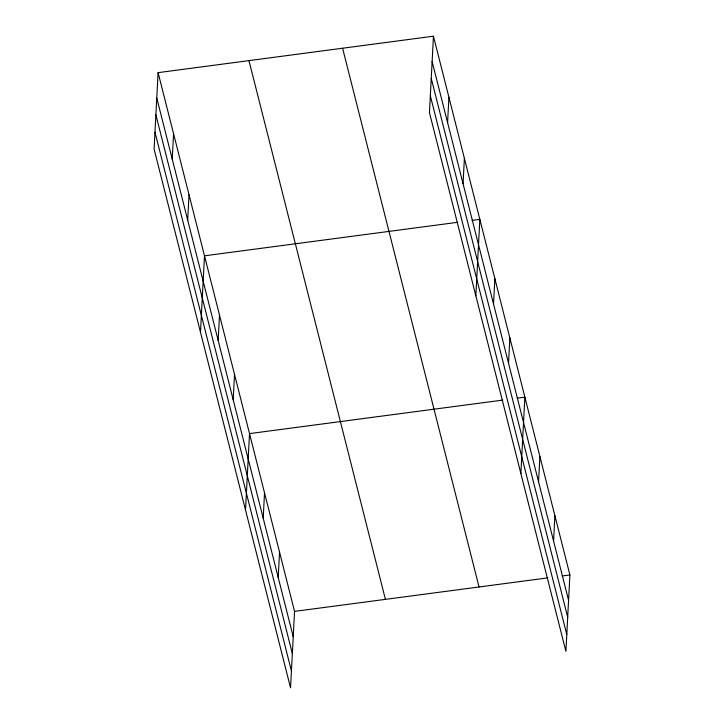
<?xml version="1.0" encoding="UTF-8"?>
<svg xmlns="http://www.w3.org/2000/svg" width="724" height="724" viewBox="0 0 724 724"><rect width="100%" height="100%" fill="white"/><g stroke="black" fill="none" stroke-linecap="round" stroke-linejoin="round"><path stroke-width="1.09" d="M158.094 72.644L154.094 149.044L290.55 687.8L294.55 611.391L158.094 72.644L433.45 36.2L569.906 574.956L565.906 651.356L429.45 112.609L433.45 36.2M172.231 159.054L173.561 133.705M187.697 220.105L189.027 194.756M200.485 332.226L204.494 255.816L457.686 222.304M218.177 340.434L219.499 315.085M233.182 399.693L234.513 374.344M245.517 510.013L249.518 433.604L502.718 400.101M263.201 518.221L264.531 492.872M278.215 577.481L279.545 552.131M447.586 122.609L448.916 97.26M463.052 183.67L464.383 158.321M475.84 295.781L479.849 219.372L472.093 220.404M493.533 303.989L494.854 278.64M508.538 363.249L509.868 337.9M520.873 473.568L524.873 397.159L517.117 398.191M538.556 481.777L539.887 456.428M553.57 541.036L554.901 515.687M294.55 611.391L547.742 577.888M562.15 575.978L569.906 574.956M432.119 61.549L568.575 600.296M431.242 78.4L567.697 617.147M430.327 95.758L566.783 634.505M342.588 48.227L479.044 586.974M248.966 60.617L385.421 599.372M156.764 97.993L293.22 636.74M155.886 114.845L292.342 653.591M154.972 132.202L291.428 670.949"/></g></svg>
